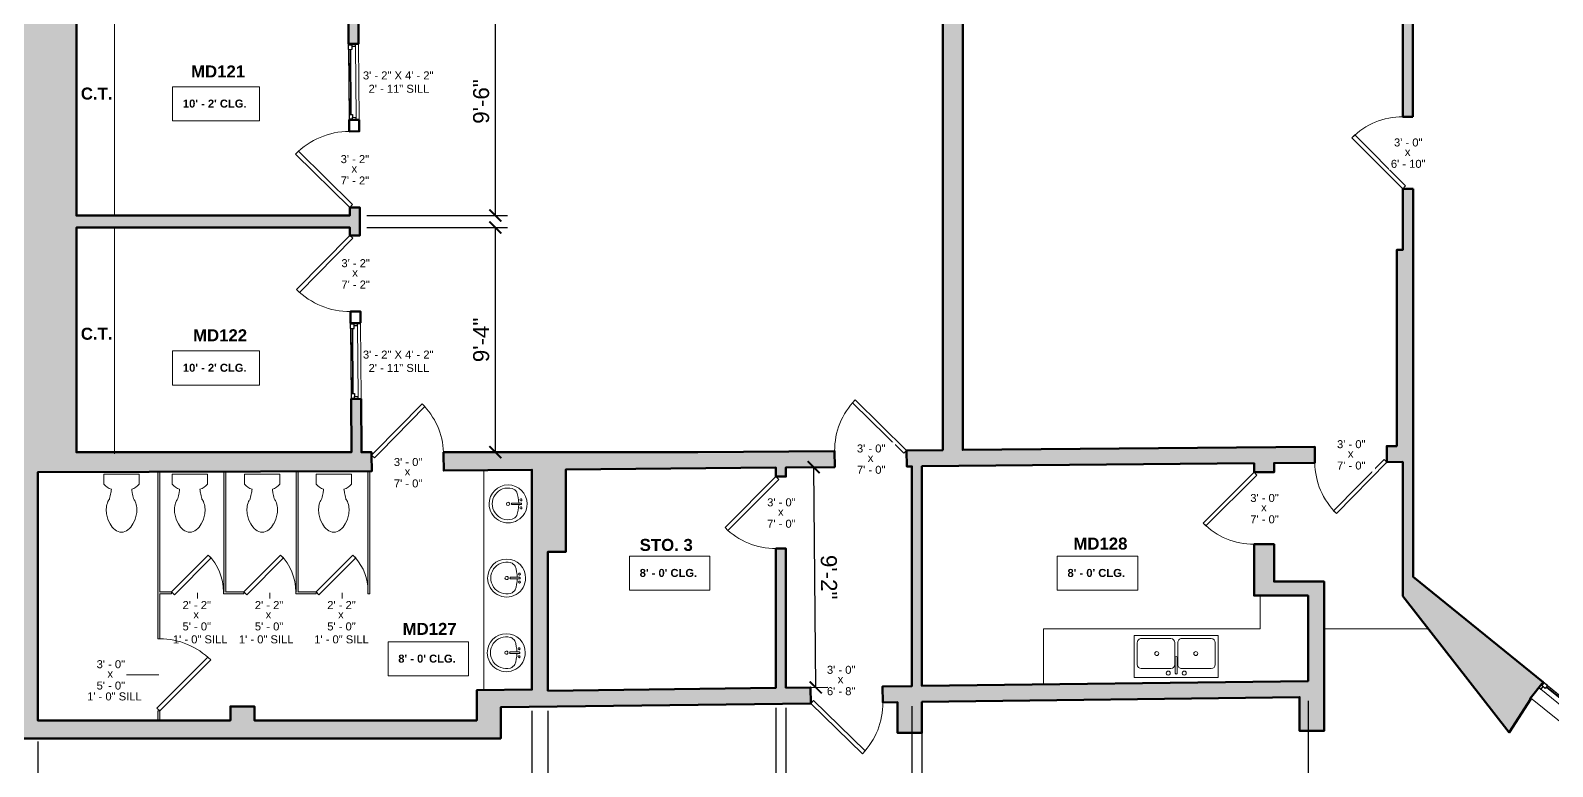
# Model space of a CAD drawing. Header units: inches. Extents: x -2078 to 106214, y -964 to 6385.
# Drawn here: x 66505 to 67266, y 3703 to 4071 of the extents above; entities that cross this region are included whole.
import ezdxf

# ---------------------------------------------------------------- set-up
doc = ezdxf.new("R2010")
doc.units = ezdxf.units.IN
doc.header["$MEASUREMENT"] = 0
for name, color, linetype, lineweight in [('A-ANNO', 2, 'Continuous', 5), ('A-ANNO-DIMS', 1, 'Continuous', 9), ('A-DETAIL-3', 40, 'Continuous', 15), ('A-DOOR', 1, 'Continuous', 18), ('A-FIXT', 150, 'Continuous', 9), ('A-GLAZ', 2, 'Continuous', 30), ('A-WALL', 3, 'Continuous', 40), ('A-WINDOWS', 2, 'Continuous', 18)]:
    doc.layers.add(name, color=color, linetype=linetype, lineweight=lineweight)
doc.layers.add('A-HATCH', color=9, linetype='Continuous')
doc.styles.add('Arial_1', font='arial.ttf', dxfattribs={"height": 0.0625})
doc.styles.add('Arial_2', font='arial.ttf', dxfattribs={"height": 3})
doc.styles.add('Arial_B', font='arialbd.ttf', dxfattribs={"height": 4.5})
doc.styles.add('Arial_B_1', font='arialbd.ttf', dxfattribs={"height": 3})
doc.styles.add('JC', font='arial.ttf', dxfattribs={"height": 0.125})
doc.dimstyles.new('JC-DIMS', dxfattribs={"dimtxt": 0.125, "dimasz": 0.09375, "dimexe": 0.09375, "dimexo": 0.09375, "dimgap": 0.046875, "dimtad": 1, "dimdec": 1, "dimzin": 0, "dimdsep": 46, "dimlunit": 4, "dimtxsty": 'JC', "dimblk": 'ARCHTICK', "dimcen": 0.09, "dimclrd": 1, "dimclre": 1, "dimclrt": 256, "dimadec": 0, "dimazin": 0, "dimtfac": 1, "dimtdec": 1, "dimtofl": 0, "dimtmove": 1, "dimatfit": 3, "dimfxl": 1, "dimtolj": 1, "dimtzin": 0, "dimarcsym": 0})

# ---------------------------------------------------------------- blocks, each defined once
blk = doc.blocks.new('JC_SINGLE DOOR-NO TRIM - SINGLE DOOR-1541225-Mudd Library - 2nd FL')
at = {"layer": 'A-DOOR', "lineweight": 30}
for p, q in [((-9.28, -27.96), (17.59, -1.09)), ((19, -2.5), (-7.87, -29.37)), ((17.59, -1.09), (19, -2.5)), ((-7.87, -29.37), (-9.28, -27.96))]:
    blk.add_line(p, q, dxfattribs=at)
at = {"layer": 'A-DOOR', "lineweight": 9}
blk.add_arc((19, -2.5), 38, 180, 225, dxfattribs=at)
blk = doc.blocks.new('JC_SINGLE DOOR-NO TRIM - SINGLE DOOR-1541224-Mudd Library - 2nd FL')
at = {"layer": 'A-DOOR', "lineweight": 30}
for p, q in [((-7.87, 29.37), (-9.28, 27.96)), ((-9.28, 27.96), (17.59, 1.09)), ((19, 2.5), (-7.87, 29.37)), ((17.59, 1.09), (19, 2.5))]:
    blk.add_line(p, q, dxfattribs=at)
at = {"layer": 'A-DOOR', "lineweight": 9}
blk.add_arc((19, 2.5), 38, 135, 180, dxfattribs=at)
blk = doc.blocks.new('JC_SINGLE DOOR-NO TRIM - SINGLE DOOR-1570562-Mudd Library - 2nd FL')
at = {"layer": 'A-DOOR', "lineweight": 30}
for p, q in [((-7.46, 29.46), (-8.87, 28.04)), ((-8.87, 28.04), (16.59, 2.59)), ((18, 4), (-7.46, 29.46)), ((16.59, 2.59), (18, 4))]:
    blk.add_line(p, q, dxfattribs=at)
at = {"layer": 'A-DOOR', "lineweight": 9}
blk.add_arc((18, 4), 36, 135, 180, dxfattribs=at)
blk = doc.blocks.new('JC_SINGLE DOOR-NO TRIM - SINGLE DOOR-1541214-Mudd Library - 2nd FL')
at = {"layer": 'A-DOOR', "lineweight": 30}
for p, q in [((-8.87, -28.04), (16.59, -2.59)), ((18, -4), (-7.46, -29.46)), ((16.59, -2.59), (18, -4)), ((-7.46, -29.46), (-8.87, -28.04))]:
    blk.add_line(p, q, dxfattribs=at)
at = {"layer": 'A-DOOR', "lineweight": 9}
blk.add_arc((18, -4), 36, 180, 225, dxfattribs=at)
blk = doc.blocks.new('JC_SINGLE DOOR-NO TRIM - SINGLE DOOR-1483496-Mudd Library - 2nd FL')
at = {"layer": 'A-DOOR', "lineweight": 30}
for p, q in [((-7.46, 27.96), (-8.87, 26.54)), ((-8.87, 26.54), (16.59, 1.09)), ((18, 2.5), (-7.46, 27.96)), ((16.59, 1.09), (18, 2.5))]:
    blk.add_line(p, q, dxfattribs=at)
at = {"layer": 'A-DOOR', "lineweight": 9}
blk.add_arc((18, 2.5), 36, 135, 180, dxfattribs=at)
blk = doc.blocks.new('JC_SINGLE DOOR-NO TRIM - SINGLE DOOR-1541289-Mudd Library - 2nd FL')
at = {"layer": 'A-DOOR', "lineweight": 30}
for p, q in [((-7.46, 30.46), (-8.87, 29.04)), ((18, 5), (-7.46, 30.46)), ((-8.87, 29.04), (16.59, 3.59)), ((16.59, 3.59), (18, 5))]:
    blk.add_line(p, q, dxfattribs=at)
at = {"layer": 'A-DOOR', "lineweight": 9}
blk.add_arc((18, 5), 36, 135, 180, dxfattribs=at)
blk = doc.blocks.new('JC_SINGLE DOOR-NO TRIM - SINGLE DOOR-V1-Mudd Library - 2nd FL')
at = {"layer": 'A-DOOR', "lineweight": 30}
for p, q in [((-8.87, -28.04), (13.75, -5.42)), ((16.56, -5.44), (-7.46, -29.46)), ((15.17, -4), (16.59, -2.59)), ((16.59, -2.59), (18, -4)), ((-7.46, -29.46), (-8.87, -28.04))]:
    blk.add_line(p, q, dxfattribs=at)
at = {"layer": 'A-DOOR', "lineweight": 9}
blk.add_arc((18, -4), 36, 181.81036, 225, dxfattribs=at)
blk = doc.blocks.new('JC_FIXED WINDOW - MUNTIN - 2_-1536992-Mudd Library - 2nd FL')
at = {"layer": 'A-GLAZ'}
for p, q in [((-19, 2.5), (-19, -2.5)), ((-16.25, 2.5), (-19, 2.5)), ((-18.5, 2.5), (-18.5, 0.75)), ((-18.5, 0.75), (-17.75, 0.75)), ((-16.25, 0.75), (-17.75, 0.75)), ((-17.75, 0.75), (-17.75, -1)), ((-16.25, 2.5), (-16.25, 0.75)), ((16.25, 2.5), (19, 2.5)), ((16.25, 2.5), (16.25, 0.75)), ((16.25, 0.75), (18.5, 0.75)), ((17.75, 0.75), (17.75, -1)), ((18.5, 2.5), (18.5, 0.75)), ((19, 2.5), (19, -2.5)), ((-19, -1), (-17.75, -1)), ((17.75, -1), (19, -1))]:
    blk.add_line(p, q, dxfattribs=at)
at = {"layer": 'A-GLAZ', "lineweight": 9}
for p, q in [((16.25, 2.5), (-16.25, 2.5)), ((17.75, -1), (-17.75, -1))]:
    blk.add_line(p, q, dxfattribs=at)
at = {"layer": 'A-GLAZ', "lineweight": 40}
blk.add_line((-16.25, 1.62), (16.25, 1.62), dxfattribs=at)
at = {"layer": 'A-WINDOWS'}
for p, q in [((19, 2.5), (-19, 2.5)), ((-19, -2.5), (19, -2.5))]:
    blk.add_line(p, q, dxfattribs=at)
blk = doc.blocks.new('JC_SINGLE DOOR-NO TRIM - SINGLE DOOR-1541220-Mudd Library - 2nd FL')
at = {"layer": 'A-DOOR', "lineweight": 30}
for p, q in [((-8.87, -26.54), (16.59, -1.09)), ((18, -2.5), (-7.46, -27.96)), ((16.59, -1.09), (18, -2.5)), ((-7.46, -27.96), (-8.87, -26.54))]:
    blk.add_line(p, q, dxfattribs=at)
at = {"layer": 'A-DOOR', "lineweight": 9}
blk.add_arc((18, -2.5), 36, 180, 225, dxfattribs=at)
blk = doc.blocks.new('JC_FIXED WINDOW - MUNTIN - 2_-1540089-Mudd Library - 2nd FL')
at = {"layer": 'A-GLAZ'}
for p, q in [((-34, 5), (-34, -5)), ((-31.25, 5), (-34, 5)), ((-34, 1.5), (-32.75, 1.5)), ((-33.5, 5), (-33.5, 3.25)), ((-33.5, 3.25), (-32.75, 3.25)), ((-31.25, 3.25), (-32.75, 3.25)), ((-32.75, 3.25), (-32.75, 1.5)), ((-31.25, 5), (-31.25, 3.25)), ((31.25, 5), (34, 5)), ((31.25, 5), (31.25, 3.25)), ((31.25, 3.25), (33.5, 3.25)), ((32.75, 3.25), (32.75, 1.5)), ((32.75, 1.5), (34, 1.5)), ((33.5, 5), (33.5, 3.25)), ((34, 5), (34, -5))]:
    blk.add_line(p, q, dxfattribs=at)
at = {"layer": 'A-GLAZ', "lineweight": 9}
for p, q in [((32.75, 1.5), (-32.75, 1.5)), ((31.25, 5), (-31.25, 5))]:
    blk.add_line(p, q, dxfattribs=at)
at = {"layer": 'A-GLAZ', "lineweight": 40}
blk.add_line((-31.25, 4.125), (31.25, 4.125), dxfattribs=at)
at = {"layer": 'A-WINDOWS'}
for p, q in [((34, 5), (-34, 5)), ((-34, -5), (34, -5))]:
    blk.add_line(p, q, dxfattribs=at)
blk = doc.blocks.new('JC_SINGLE DOOR-NO TRIM - SINGLE DOOR-1541315-Mudd Library - 2nd FL')
at = {"layer": 'A-DOOR', "lineweight": 30}
for p, q in [((-7.46, 29.46), (-8.87, 28.04)), ((-8.87, 28.04), (16.59, 2.59)), ((18, 4), (-7.46, 29.46)), ((16.59, 2.59), (18, 4))]:
    blk.add_line(p, q, dxfattribs=at)
at = {"layer": 'A-DOOR', "lineweight": 9}
blk.add_arc((18, 4), 36, 135, 180, dxfattribs=at)
blk = doc.blocks.new('Sink Vanity-Round - 19_ x 19_-19254-Mudd Library - 2nd FL')
at = {"layer": 'A-FIXT'}
for p, q in [((3.43, 9.73), (3.43, 5.36)), ((4.18, 9.73), (4.18, 5.36))]:
    blk.add_line(p, q, dxfattribs=at)
for centre, radius, start, end in [((3.81, 3.35), 9.5, 90, 270), ((0.05, 4.11), 4.12, 120.79274, 162.19039), ((3.81, -9.17), 17.81, 91.20673, 109.20864), ((1.81, 9.73), 0.5, 360, 180), ((1.81, 9.73), 0.5, 180, 360), ((3.81, 9.73), 0.375, 360, 180), ((3.81, 3.35), 9.5, 270, 90), ((3.81, -9.17), 17.81, 70.79136, 88.79327), ((5.81, 9.73), 0.5, 360, 180), ((5.81, 9.73), 0.5, 180, 360), ((7.56, 4.11), 4.12, 17.80961, 59.20726), ((3.81, 3.35), 7.93, 165.30711, 14.69289), ((3.81, 3.35), 0.813, 360, 180), ((3.81, 3.35), 0.813, 180, 360), ((3.81, 5.36), 0.375, 180, 360)]:
    blk.add_arc(centre, radius, start, end, dxfattribs=at)
blk = doc.blocks.new('JC_SINGLE DOOR-NO TRIM - SINGLE DOOR-1566359-Mudd Library - 2nd FL')
at = {"layer": 'A-DOOR', "lineweight": 30}
for p, q in [((-6.8, -17.47), (11.59, 0.91)), ((11.59, 0.91), (13, -0.5)), ((13, -0.5), (-5.38, -18.88)), ((-5.38, -18.88), (-6.8, -17.47))]:
    blk.add_line(p, q, dxfattribs=at)
at = {"layer": 'A-DOOR', "lineweight": 9}
blk.add_arc((13, -0.5), 26, 180, 225, dxfattribs=at)
blk = doc.blocks.new('JC_SINGLE DOOR-NO TRIM - SINGLE DOOR-V2-Mudd Library - 2nd FL')
at = {"layer": 'A-DOOR', "lineweight": 30}
for p, q in [((-6.8, -17.47), (11.59, 0.91)), ((11.59, 0.91), (13, -0.5)), ((13, -0.5), (-5.38, -18.88)), ((-5.38, -18.88), (-6.8, -17.47))]:
    blk.add_line(p, q, dxfattribs=at)
at = {"layer": 'A-DOOR', "lineweight": 9}
blk.add_arc((13, -0.5), 26, 186.27156, 225, dxfattribs=at)
blk = doc.blocks.new('JC_SINGLE DOOR-NO TRIM - SINGLE DOOR-1566840-Mudd Library - 2nd FL')
at = {"layer": 'A-DOOR', "lineweight": 30}
for p, q in [((-7.46, 25.96), (-8.87, 24.54)), ((-8.87, 24.54), (16.59, -0.91)), ((18, 0.5), (-7.46, 25.96)), ((16.59, -0.91), (18, 0.5))]:
    blk.add_line(p, q, dxfattribs=at)
at = {"layer": 'A-DOOR', "lineweight": 9}
blk.add_arc((18, 0.5), 36, 135, 180, dxfattribs=at)
blk = doc.blocks.new('BEST_Toilet-Floor_Mount-KOHLER-Cimarron-K-5310 - Not A Type-See Type Catalog-832360-Mudd Library - 2nd FL')
at = {"layer": 'A-FIXT'}
for p, q in [((8.81, -1), (-8.81, -1)), ((-8.81, -1), (-8.81, -5.97)), ((8.81, -5.97), (8.81, -1))]:
    blk.add_line(p, q, dxfattribs=at)
for centre, radius, start, end in [((-3.19, -1.64), 7.1, 217.59064, 254.55183), ((3.19, -1.64), 7.1, 285.44817, 322.40936), ((3.26, -18.83), 10.9, 157.42137, 190.57863), ((-3.34, -16.09), 3.75, 141.68165, 157.42137), ((-7.65, -12.68), 1.75, 321.68165, 345.66484), ((-51.02, -1.6), 46.51, 345.66484, 349.20498), ((-23.44, -6.86), 18.43, 349.20498, 354.93466), ((23.44, -6.86), 18.43, 185.06534, 190.79502), ((51.02, -1.6), 46.51, 190.79502, 194.33516), ((7.65, -12.68), 1.75, 194.33516, 218.31835), ((3.34, -16.09), 3.75, 22.57863, 38.31835), ((-3.26, -18.83), 10.9, 349.42137, 22.57863), ((6.84, -18.72), 14.45, 188.41696, 209.58304), ((-6.84, -18.72), 14.45, 330.41696, 351.58304), ((3.58, -20.57), 10.69, 209.58304, 230.41696), ((0.06, -24.83), 5.17, 230.41696, 269.35903), ((-0.06, -24.83), 5.17, 270.64097, 309.58304), ((-3.58, -20.57), 10.69, 309.58304, 330.41696)]:
    blk.add_arc(centre, radius, start, end, dxfattribs=at)
blk = doc.blocks.new('JC_DOUBLE SINK - DOUBLE SINK-1366867-Mudd Library - 2nd FL')
at = {"layer": 'A-FIXT'}
for p, q in [((21.62, 10.59), (-20.38, 10.59)), ((-20.38, 10.59), (-20.38, -10.41)), ((0.12, 8.34), (0.12, 0.59)), ((1.12, 8.34), (1.12, 0.59)), ((21.62, -10.41), (21.62, 10.59)), ((-18.88, 4.09), (-18.88, -6.91)), ((-2.13, 6.09), (-16.88, 6.09)), ((-0.13, 4.09), (-0.13, -6.91)), ((1.37, 4.09), (1.37, -6.91)), ((18.12, 6.09), (3.37, 6.09)), ((20.12, -6.91), (20.12, 4.09)), ((-20.38, -10.41), (21.62, -10.41)), ((-16.88, -8.91), (-2.13, -8.91)), ((3.37, -8.91), (18.12, -8.91))]:
    blk.add_line(p, q, dxfattribs=at)
for centre, radius, start, end in [((-3.38, 8.34), 1, 360, 180), ((-3.38, 8.34), 1, 180, 360), ((0.62, 8.34), 0.5, 360, 180), ((4.62, 8.34), 1, 360, 180), ((4.62, 8.34), 1, 180, 0), ((-16.88, 4.09), 2, 90, 180), ((-2.13, 4.09), 2, 360, 90), ((0.62, 0.59), 0.5, 180, 360), ((3.37, 4.09), 2, 90, 180), ((18.12, 4.09), 2, 0, 90), ((-16.88, -6.91), 2, 180, 270), ((-9.13, -1.41), 1, 0, 180), ((-9.13, -1.41), 1, 180, 360), ((-2.13, -6.91), 2, 270, 0), ((3.37, -6.91), 2, 180, 270), ((10.37, -1.41), 1, 0, 180), ((10.37, -1.41), 1, 180, 360), ((18.12, -6.91), 2, 270, 0)]:
    blk.add_arc(centre, radius, start, end, dxfattribs=at)
blk = doc.blocks.new('_ArchTick')
at = {"color": 0, "linetype": 'ByBlock', "const_width": 0.15}
blk.add_lwpolyline([(-0.5, -0.5), (0.5, 0.5)], dxfattribs=at)
blk = doc.blocks.new('*D2655')
at = {"layer": 'A-ANNO-DIMS', "color": 1, "lineweight": -2, "transparency": 16777216}
for p, q in [((66755.72, 3730.61), (66755.72, 3570.29)), ((66508.72, 3715.3), (66508.72, 3570.29)), ((66508.72, 3576.29), (66755.72, 3576.29))]:
    blk.add_line(p, q, dxfattribs=at)
at = {"layer": 'Defpoints', "color": 0, "transparency": 16777216}
for p in [(66755.72, 3736.61), (66508.72, 3721.3), (66755.72, 3576.29)]:
    blk.add_point(p, dxfattribs=at)
at = {"layer": 'A-ANNO-DIMS', "color": 1, "lineweight": -2, "transparency": 16777216, "xscale": 6, "yscale": 6, "zscale": 6, "rotation": 180}
blk.add_blockref('_ArchTick', (66508.72, 3576.29), dxfattribs=at)
at = {"layer": 'A-ANNO-DIMS', "color": 1, "lineweight": -2, "transparency": 16777216, "xscale": 6, "yscale": 6, "zscale": 6}
blk.add_blockref('_ArchTick', (66755.72, 3576.29), dxfattribs=at)
at = {"layer": 'A-ANNO-DIMS', "color": 2, "transparency": 16777216, "insert": (66632.22, 3583.37), "char_height": 8, "attachment_point": 5, "style": 'JC'}
blk.add_mtext('\\A1;20\'-7"', dxfattribs=at)
blk = doc.blocks.new('*D2656')
at = {"layer": 'A-ANNO-DIMS', "color": 1, "lineweight": -2, "transparency": 16777216}
for p, q in [((66763.72, 3730.61), (66763.72, 3570.59)), ((66877.72, 3732.14), (66877.72, 3570.59)), ((66763.72, 3576.59), (66877.72, 3576.59))]:
    blk.add_line(p, q, dxfattribs=at)
at = {"layer": 'Defpoints', "color": 0, "transparency": 16777216}
for p in [(66763.72, 3736.61), (66877.72, 3738.14), (66877.72, 3576.59)]:
    blk.add_point(p, dxfattribs=at)
at = {"layer": 'A-ANNO-DIMS', "color": 1, "lineweight": -2, "transparency": 16777216, "xscale": 6, "yscale": 6, "zscale": 6, "rotation": 180}
blk.add_blockref('_ArchTick', (66763.72, 3576.59), dxfattribs=at)
at = {"layer": 'A-ANNO-DIMS', "color": 1, "lineweight": -2, "transparency": 16777216, "xscale": 6, "yscale": 6, "zscale": 6}
blk.add_blockref('_ArchTick', (66877.72, 3576.59), dxfattribs=at)
at = {"layer": 'A-ANNO-DIMS', "color": 2, "transparency": 16777216, "insert": (66820.72, 3583.67), "char_height": 8, "attachment_point": 5, "style": 'JC'}
blk.add_mtext('\\A1;9\'-6"', dxfattribs=at)
blk = doc.blocks.new('*D2657')
at = {"layer": 'A-ANNO-DIMS', "color": 1, "lineweight": -2, "transparency": 16777216}
for p, q in [((66882.72, 3732.14), (66882.72, 3570.59)), ((66945.72, 3733), (66945.72, 3570.59)), ((66882.72, 3576.59), (66945.72, 3576.59))]:
    blk.add_line(p, q, dxfattribs=at)
at = {"layer": 'Defpoints', "color": 0, "transparency": 16777216}
for p in [(66882.72, 3738.14), (66945.72, 3739), (66945.72, 3576.59)]:
    blk.add_point(p, dxfattribs=at)
at = {"layer": 'A-ANNO-DIMS', "color": 1, "lineweight": -2, "transparency": 16777216, "xscale": 6, "yscale": 6, "zscale": 6, "rotation": 180}
blk.add_blockref('_ArchTick', (66882.72, 3576.59), dxfattribs=at)
at = {"layer": 'A-ANNO-DIMS', "color": 1, "lineweight": -2, "transparency": 16777216, "xscale": 6, "yscale": 6, "zscale": 6}
blk.add_blockref('_ArchTick', (66945.72, 3576.59), dxfattribs=at)
at = {"layer": 'A-ANNO-DIMS', "color": 2, "transparency": 16777216, "insert": (66914.22, 3583.68), "char_height": 8, "attachment_point": 5, "style": 'JC'}
blk.add_mtext('\\A1;5\'-3"', dxfattribs=at)
blk = doc.blocks.new('*D2658')
at = {"layer": 'A-ANNO-DIMS', "color": 1, "lineweight": -2, "transparency": 16777216}
for p, q in [((66950.72, 3733), (66950.72, 3570.59)), ((67143.72, 3735.54), (67143.72, 3570.59)), ((66950.72, 3576.59), (67143.72, 3576.59))]:
    blk.add_line(p, q, dxfattribs=at)
at = {"layer": 'Defpoints', "color": 0, "transparency": 16777216}
for p in [(66950.72, 3739), (67143.72, 3741.54), (67143.72, 3576.59)]:
    blk.add_point(p, dxfattribs=at)
at = {"layer": 'A-ANNO-DIMS', "color": 1, "lineweight": -2, "transparency": 16777216, "xscale": 6, "yscale": 6, "zscale": 6, "rotation": 180}
blk.add_blockref('_ArchTick', (66950.72, 3576.59), dxfattribs=at)
at = {"layer": 'A-ANNO-DIMS', "color": 1, "lineweight": -2, "transparency": 16777216, "xscale": 6, "yscale": 6, "zscale": 6}
blk.add_blockref('_ArchTick', (67143.72, 3576.59), dxfattribs=at)
at = {"layer": 'A-ANNO-DIMS', "color": 2, "transparency": 16777216, "insert": (67047.22, 3583.67), "char_height": 8, "attachment_point": 5, "style": 'JC'}
blk.add_mtext('\\A1;16\'-1"', dxfattribs=at)
blk = doc.blocks.new('*D2659')
at = {"layer": 'A-ANNO-DIMS', "color": 1, "lineweight": -2, "transparency": 16777216}
for p, q in [((66673.22, 3972.06), (66743.47, 3972.06)), ((66737.47, 3859.8), (66737.47, 3972.06)), ((66732.56, 3859.8), (66743.47, 3859.8))]:
    blk.add_line(p, q, dxfattribs=at)
at = {"layer": 'Defpoints', "color": 0, "transparency": 16777216}
for p in [(66667.22, 3972.06), (66737.47, 3972.06), (66726.56, 3859.8)]:
    blk.add_point(p, dxfattribs=at)
at = {"layer": 'A-ANNO-DIMS', "color": 1, "lineweight": -2, "transparency": 16777216, "xscale": 6, "yscale": 6, "zscale": 6}
for p, rotation in [((66737.47, 3972.06), 90), ((66737.47, 3859.8), 270)]:
    blk.add_blockref('_ArchTick', p, dxfattribs=dict(at, rotation=rotation))
at = {"layer": 'A-ANNO-DIMS', "color": 2, "transparency": 16777216, "insert": (66730.38, 3915.93), "char_height": 8, "attachment_point": 5, "rotation": 90, "style": 'JC'}
blk.add_mtext('\\A1;9\'-4"', dxfattribs=at)
blk = doc.blocks.new('*D2660')
at = {"layer": 'A-ANNO-DIMS', "color": 1, "lineweight": -2, "transparency": 16777216}
for p, q in [((66672.38, 4092.06), (66743.47, 4092.06)), ((66737.47, 3978.06), (66737.47, 4092.06)), ((66673.22, 3978.06), (66743.47, 3978.06))]:
    blk.add_line(p, q, dxfattribs=at)
at = {"layer": 'Defpoints', "color": 0, "transparency": 16777216}
for p in [(66666.38, 4092.06), (66737.47, 4092.06), (66667.22, 3978.06)]:
    blk.add_point(p, dxfattribs=at)
at = {"layer": 'A-ANNO-DIMS', "color": 1, "lineweight": -2, "transparency": 16777216, "xscale": 6, "yscale": 6, "zscale": 6}
for p, rotation in [((66737.47, 4092.06), 90), ((66737.47, 3978.06), 270)]:
    blk.add_blockref('_ArchTick', p, dxfattribs=dict(at, rotation=rotation))
at = {"layer": 'A-ANNO-DIMS', "color": 2, "transparency": 16777216, "insert": (66730.38, 4035.06), "char_height": 8, "attachment_point": 5, "rotation": 90, "style": 'JC'}
blk.add_mtext('\\A1;9\'-6"', dxfattribs=at)
blk = doc.blocks.new('*D2664')
at = {"layer": 'A-ANNO-DIMS', "color": 1, "lineweight": -2, "transparency": 16777216}
for p, q in [((65688.2, 3938.94), (65688.2, 3507.06)), ((67317.99, 3690.96), (67317.99, 3507.06)), ((65688.2, 3513.06), (67317.99, 3513.06))]:
    blk.add_line(p, q, dxfattribs=at)
at = {"layer": 'Defpoints', "color": 0, "transparency": 16777216}
for p in [(65688.2, 3944.94), (67317.99, 3696.96), (67317.99, 3513.06)]:
    blk.add_point(p, dxfattribs=at)
at = {"layer": 'A-ANNO-DIMS', "color": 1, "lineweight": -2, "transparency": 16777216, "xscale": 6, "yscale": 6, "zscale": 6, "rotation": 180}
blk.add_blockref('_ArchTick', (65688.2, 3513.06), dxfattribs=at)
at = {"layer": 'A-ANNO-DIMS', "color": 1, "lineweight": -2, "transparency": 16777216, "xscale": 6, "yscale": 6, "zscale": 6}
blk.add_blockref('_ArchTick', (67317.99, 3513.06), dxfattribs=at)
at = {"layer": 'A-ANNO-DIMS', "color": 2, "transparency": 16777216, "insert": (66503.09, 3520.14), "char_height": 8, "attachment_point": 5, "style": 'JC'}
blk.add_mtext('\\A1;135\'-10"', dxfattribs=at)
blk = doc.blocks.new('JC- existing door Tag_quad - JC- existing door Tag_quad-839775-Mudd Library - 2nd FL')
at = {"layer": 'A-ANNO', "insert": (-0.023, 0.038), "char_height": 0.0625, "width": 0.0505, "attachment_point": 1, "style": 'Arial_1', "bg_fill": 3, "box_fill_scale": 1.25, "bg_fill_color": 256, "bg_fill_true_color": 13158600, "bg_fill_transparency": 0}
blk.add_mtext('x', dxfattribs=at)
blk = doc.blocks.new('*D2678')
at = {"layer": 'A-ANNO-DIMS', "color": 1, "lineweight": -2, "transparency": 16777216}
for p, q in [((66897.6, 3742.31), (66896.62, 3852.32)), ((66896.96, 3852.32), (66902.62, 3852.37)), ((66888.72, 3742.23), (66903.6, 3742.36))]:
    blk.add_line(p, q, dxfattribs=at)
at = {"layer": 'Defpoints', "color": 0, "transparency": 16777216}
for p in [(66890.96, 3852.27), (66896.62, 3852.32), (66882.72, 3742.17)]:
    blk.add_point(p, dxfattribs=at)
at = {"layer": 'A-ANNO-DIMS', "color": 1, "lineweight": -2, "transparency": 16777216, "xscale": 6, "yscale": 6, "zscale": 6}
for p, rotation in [((66896.62, 3852.32), 90.51101039777619), ((66897.6, 3742.31), 270.5110103977762)]:
    blk.add_blockref('_ArchTick', p, dxfattribs=dict(at, rotation=rotation))
at = {"layer": 'A-ANNO-DIMS', "color": 2, "transparency": 16777216, "insert": (66904.19, 3797.37), "char_height": 8, "attachment_point": 5, "rotation": 270.51101, "style": 'JC'}
blk.add_mtext('\\A1;9\'-2"', dxfattribs=at)

msp = doc.modelspace()

# ---------------------------------------------------------------- hatches: boundary and pattern name
at = {"layer": 'A-HATCH'}
h = msp.add_hatch(color=256, dxfattribs=at)
h.dxf.hatch_style = 1
h.paths.add_polyline_path([(65800.708, 4355.238), (65799.821, 4357.84), (65738.197, 4336.821), (65737.955, 4337.53), (65737.955, 4333.832)])
h.paths.add_polyline_path([(65900.113, 4310.579), (65890.113, 4310.579), (65890.113, 4289.371), (65888.023, 4288.646), (65889.662, 4283.922), (65890.113, 4284.079), (65890.113, 4275.579), (65900.113, 4275.579), (65900.113, 4281.595), (65900.113, 4285.596)])
h.paths.add_polyline_path([(67196.326, 3797.493), (67196.326, 3991.469), (67191.078, 3991.469), (67191.078, 3960.944), (67188.078, 3960.944), (67188.078, 3862.917), (67183.055, 3862.873), (67183.126, 3854.873), (67191.078, 3854.944), (67191.078, 3798.532), (67191.078, 3787.947), (67244.317, 3719.804), (67255.077, 3736.535), (67254.704, 3736.837), (67261.249, 3744.92)])
h.paths.add_polyline_path([(67518.799, 3912.251, 0.035875), (67577.91, 4017.637), (67575.455, 4018.791), (67576.476, 4021.056), (67570.025, 4023.778), (67569.121, 4021.768), (67567.955, 4022.316, -0.0359224), (67509.529, 3918.174, -0.0795008), (67319.208, 3697.985), (67314.095, 3702.126), (67307.802, 3694.354), (67308.131, 3694.087), (67291.429, 3659.456), (67327.913, 3690.936, 0.0788846)])
h.paths.add_polyline_path([(67247.942, 4382.218), (67241.579, 4374.503), (67502.703, 4159.127), (67487.525, 4121.56), (67498.725, 4116.832), (67501.837, 4124.203), (67499.737, 4125.089), (67514.721, 4162.177)])
h.paths.add_polyline_path([(67199.735, 4354.794), (67189.735, 4354.794), (67189.735, 4353.044), (66947.239, 4353.044), (66947.239, 4400.519), (66940.239, 4400.519), (66940.239, 4350.044), (66738.641, 4350.044), (66738.641, 4357.294), (66728.641, 4357.294), (66728.641, 4293.353), (66734.641, 4293.353), (66734.641, 4343.044), (66961.078, 4343.044), (66961.078, 4336.044), (66971.078, 4336.044), (66971.078, 4343.044), (67186.735, 4343.044), (67186.735, 4248.937), (67191.078, 4248.937), (67191.078, 4217.937), (67196.078, 4217.937), (67196.078, 4248.937), (67199.735, 4248.937)])
h.paths.add_polyline_path([(67196.078, 4181.937), (67191.078, 4181.937), (67191.078, 4027.469), (67196.078, 4027.469)])
h.paths.add_polyline_path([(66947.239, 4429.269), (66760.891, 4429.269), (66760.891, 4417.269), (66761.489, 4417.269), (66761.489, 4418.269), (66940.239, 4418.269), (66940.239, 4416.519), (66947.239, 4416.519)])
h.paths.add_polyline_path([(66738.891, 4429.269), (66727.391, 4429.269), (66727.391, 4417.269), (66728.641, 4417.269), (66728.641, 4405.294), (66738.641, 4405.294), (66738.641, 4417.269), (66738.891, 4417.269)])
h.paths.add_polyline_path([(66705.391, 4429.269), (66465.078, 4429.269), (66465.078, 4422.269), (66464.832, 4422.269), (66464.832, 4417.269), (66643.078, 4417.269), (66643.078, 4416.044), (66647.078, 4416.044), (66647.078, 4417.269), (66705.391, 4417.269)])
h.paths.add_polyline_path([(66618.066, 4342.269), (66620.828, 4342.269), (66620.828, 4347.269), (66619.328, 4347.269), (66619.328, 4349.269), (66610.066, 4349.269), (66610.066, 4325.077), (66539.533, 4325.077), (66539.533, 4361.475), (66497.533, 4361.475), (66497.533, 4305.475), (66505.783, 4305.475), (66505.783, 4308.225), (66524.783, 4308.225), (66524.783, 4306.975), (66531.078, 4306.975), (66531.078, 4306.464), (66536.078, 4306.464), (66536.078, 4320.077), (66613.066, 4320.077), (66613.066, 4312.464), (66607.485, 4312.464), (66604.125, 4307.881), (66604.125, 4307.464), (66618.066, 4307.464)])
h.paths.add_polyline_path([(66647.078, 4347.294), (66643.078, 4347.294), (66643.078, 4347.269), (66642.828, 4347.269), (66642.828, 4342.269), (66647.078, 4342.269)])
h.paths.add_polyline_path([(66647.078, 4380.044), (66643.078, 4380.044), (66643.078, 4379.294), (66647.078, 4379.294)])
h.paths.add_polyline_path([(66357.133, 4422.269), (66354.828, 4422.269), (66354.828, 4417.269), (66357.133, 4417.269)])
h.paths.add_polyline_path([(66393.961, 4422.269), (66391.133, 4422.269), (66391.133, 4417.269), (66393.961, 4417.269)])
h.paths.add_polyline_path([(66430.832, 4422.269), (66427.961, 4422.269), (66427.961, 4417.269), (66430.832, 4417.269)])
h = msp.add_hatch(color=256, dxfattribs=at)
h.dxf.hatch_style = 1
h.paths.add_polyline_path([(66113.203, 3740.119), (66112.803, 3740.119), (66112.803, 3746.728), (66102.803, 3746.728), (66102.803, 3740.119), (66101.828, 3740.119), (66101.828, 3732.119), (66103.52, 3732.119), (66103.52, 3714.119), (66112.52, 3714.119), (66112.52, 3732.119), (66113.203, 3732.119)])
h.paths.add_polyline_path([(66323.078, 3849.801), (66324.328, 3849.801), (66324.328, 3859.801), (66323.078, 3859.801), (66323.078, 3870.504), (66313.078, 3870.504), (66313.078, 3740.119), (66257.089, 3740.119), (66253.986, 3917.862), (66313.078, 3917.862), (66313.078, 3906.504), (66323.078, 3906.504), (66323.078, 3927.905), (66313.078, 3927.905), (66313.078, 3922.862), (66253.899, 3922.862), (66233.005, 3943.755), (66229.47, 3940.219), (66248.935, 3920.754), (66252.088, 3740.119), (66135.203, 3740.119), (66135.203, 3732.119), (66313.078, 3732.119), (66313.078, 3715.797), (66323.078, 3715.797)])
h.paths.add_polyline_path([(66185.642, 3991.119), (66165.465, 3991.119), (66165.465, 4009.728), (66159.465, 4009.728), (66159.465, 3991.119), (66110.462, 3991.119), (66110.462, 3998.308), (66100.462, 3998.308), (66100.462, 3991.119), (66100.462, 3986.119), (66100.462, 3964.484), (66110.462, 3964.484), (66110.462, 3986.119), (66183.571, 3986.119), (66204.014, 3965.675), (66207.55, 3969.211)])
h.paths.add_polyline_path([(66323.078, 3991.801), (66321.578, 3991.801), (66321.578, 4009.878), (66316.578, 4009.878), (66316.578, 3969.878), (66313.078, 3969.878), (66313.078, 3963.905), (66323.078, 3963.905), (66323.078, 3969.878), (66321.578, 3969.878), (66321.578, 3985.801), (66323.078, 3985.801)])
h.paths.add_polyline_path([(66528.078, 4092.06), (66663.9, 4092.06), (66664.097, 4063.88), (66669.096, 4063.915), (66668.677, 4124.164), (66663.677, 4124.129), (66663.865, 4097.06), (66528.078, 4097.06), (66528.078, 4210.06), (66613.066, 4210.06), (66613.066, 4210.077), (66663.078, 4210.077), (66663.114, 4204.877), (66668.114, 4204.912), (66668.043, 4215.077), (66618.066, 4215.077), (66618.066, 4265.464), (66604.125, 4265.464), (66604.125, 4260.464), (66613.066, 4260.464), (66613.066, 4215.06), (66536.078, 4215.06), (66536.078, 4264.464), (66525.092, 4264.464), (66525.092, 4262.714), (66506.042, 4262.714), (66506.042, 4265.464), (66499.078, 4265.464), (66499.078, 3991.801), (66499.078, 3985.801), (66499.078, 3859.801), (66402.328, 3859.801), (66402.328, 3862.81), (66394.328, 3862.81), (66394.328, 3859.801), (66394.328, 3849.801), (66395.6, 3849.801), (66395.6, 3808.801), (66403.6, 3808.801), (66403.6, 3849.801), (66500.718, 3849.801), (66500.718, 3716.801), (66740.175, 3716.801), (66740.175, 3732.36), (66895.156, 3734.33), (66895.054, 3742.329), (66882.718, 3742.172), (66882.718, 3811.638), (66877.718, 3811.638), (66877.718, 3742.109), (66763.718, 3740.66), (66763.718, 3810.132), (66772.718, 3810.132), (66772.718, 3851.213), (66877.718, 3852.149), (66877.718, 3847.638), (66882.718, 3847.638), (66882.718, 3852.194), (66907.137, 3852.411), (66907.066, 3860.411), (66838.665, 3859.801), (66711.574, 3859.801), (66711.574, 3858.667), (66711.645, 3850.668), (66755.718, 3851.061), (66755.718, 3741.258), (66728.159, 3740.908), (66728.175, 3740.208), (66728.175, 3725.801), (66569.718, 3725.801), (66569.718, 3730.56), (66568.718, 3730.56), (66568.718, 3725.801), (66508.718, 3725.801), (66508.718, 3849.801), (66568.718, 3849.801), (66568.718, 3766.56), (66569.718, 3766.56), (66569.718, 3789.06), (66575.593, 3789.06), (66575.593, 3790.06), (66569.718, 3790.06), (66569.718, 3849.801), (66601.718, 3849.801), (66601.718, 3790.06), (66601.593, 3790.06), (66601.593, 3789.06), (66611.739, 3789.06), (66611.739, 3790.06), (66602.718, 3790.06), (66602.718, 3849.801), (66614.461, 3849.801), (66637.923, 3850.01), (66637.925, 3790.06), (66637.739, 3790.06), (66637.739, 3789.06), (66647.941, 3789.06), (66647.941, 3790.06), (66638.925, 3790.06), (66638.923, 3850.019), (66673.713, 3850.329), (66673.718, 3789.06), (66674.718, 3789.06), (66674.713, 3850.338), (66675.647, 3850.347), (66675.575, 3858.346), (66675.575, 3859.801), (66670.519, 3859.801), (66670.333, 3886.419), (66665.334, 3886.385), (66665.519, 3859.801), (66528.078, 3859.801), (66528.078, 3972.06), (66664.736, 3972.06), (66664.764, 3968.133), (66669.764, 3968.167), (66669.666, 3982.167), (66664.666, 3982.132), (66664.695, 3978.06), (66528.078, 3978.06)])
h.paths.add_polyline_path([(67147.056, 3862.552), (66971.078, 3860.982), (66971.078, 4302.044), (66961.078, 4302.044), (66961.078, 3860.893), (66943.065, 3860.732), (66943.136, 3852.732), (66945.718, 3852.755), (66945.718, 3742.973), (66931.051, 3742.787), (66931.153, 3734.787), (66938.527, 3734.881), (66938.527, 3719.581), (66950.718, 3719.581), (66950.718, 3735.036), (67139.468, 3737.435), (67139.468, 3720.541), (67151.718, 3720.541), (67151.718, 3737.716), (67151.718, 3795.19), (67126.718, 3795.19), (67126.718, 3813.845), (67116.718, 3813.845), (67116.718, 3788.19), (67143.718, 3788.19), (67143.718, 3745.49), (66950.718, 3743.037), (66950.718, 3852.8), (67116.718, 3854.281), (67116.718, 3849.845), (67126.718, 3849.845), (67126.718, 3854.37), (67147.128, 3854.552)])
h = msp.add_hatch(color=256, dxfattribs=at)
h.dxf.hatch_style = 1
h.paths.add_polyline_path([(66617.033, 3732.801), (66605.033, 3732.801), (66605.033, 3725.801), (66617.033, 3725.801)])

# ---------------------------------------------------------------- linework, layer by layer
at = {"layer": 'A-ANNO'}
for p, q in [((66588.593, 3789.56), (66588.593, 3786.797)), ((66624.739, 3789.56), (66624.739, 3786.797)), ((66660.941, 3789.56), (66660.941, 3786.797)), ((66569.218, 3748.56), (66553.152, 3748.56))]:
    msp.add_line(p, q, dxfattribs=at)
at = {"layer": 'A-ANNO', "flags": 128}
for points in [[(66576.141, 4042.476), (66619.54, 4042.476), (66619.54, 4025.408), (66576.141, 4025.408)], [(66576.141, 3910.476), (66619.54, 3910.476), (66619.54, 3893.408), (66576.141, 3893.408)], [(66804.489, 3807.965), (66844.738, 3807.965), (66844.738, 3790.897), (66804.489, 3790.897)], [(67018.343, 3807.965), (67058.593, 3807.965), (67058.593, 3790.897), (67018.343, 3790.897)], [(66683.808, 3765.153), (66724.057, 3765.153), (66724.057, 3748.085), (66683.808, 3748.085)]]:
    msp.add_lwpolyline(points, close=True, dxfattribs=at)
at = {"layer": 'A-DETAIL-3', "lineweight": 9}
for p, q in [((66547.078, 4092.06), (66547.078, 3978.06)), ((66547.078, 3972.06), (66547.078, 3859.06)), ((66731.709, 3850.847), (66731.718, 3740.953)), ((67151.718, 3771.595), (67203.551, 3771.595))]:
    msp.add_line(p, q, dxfattribs=at)
msp.add_lwpolyline([(67119.718, 3788.19), (67119.718, 3771.595), (67011.498, 3771.595), (67011.498, 3743.595)], dxfattribs=at)
at = {"layer": 'A-DOOR'}
for p, q in [((66675.575, 3858.346), (66677.004, 3859.801)), ((66678.404, 3858.372), (66679.808, 3859.801))]:
    msp.add_line(p, q, dxfattribs=at)
at = {"layer": 'A-WALL', "lineweight": 60}
msp.add_lwpolyline([(67196.078, 4027.469), (67196.078, 4181.937), (67191.078, 4181.937), (67191.078, 4027.469)], close=True, dxfattribs=at)
for points in [[(66663.9, 4092.06), (66664.097, 4063.88), (66669.096, 4063.915), (66668.677, 4124.164)], [(66669.362, 4025.881), (66664.361, 4025.881), (66664.401, 4020.131), (66669.401, 4020.166), (66669.361, 4025.916)], [(67196.326, 3991.469), (67191.078, 3991.469), (67191.078, 3960.944), (67188.078, 3960.944), (67188.078, 3862.917), (67183.055, 3862.873), (67183.126, 3854.873), (67191.078, 3854.944), (67191.078, 3798.532), (67191.078, 3787.947), (67244.317, 3719.804), (67255.077, 3736.535), (67254.704, 3736.837), (67261.249, 3744.92), (67196.326, 3797.493), (67196.326, 3991.469)], [(66670.069, 3924.418), (66670.029, 3930.168), (66665.029, 3930.133), (66665.069, 3924.384), (66670.069, 3924.384)]]:
    msp.add_lwpolyline(points, dxfattribs=at)
at = {"layer": 'A-WALL', "lineweight": 9}
for points in [[(66568.718, 3849.801), (66568.718, 3766.56), (66569.718, 3766.56), (66569.718, 3789.06), (66575.593, 3789.06), (66575.593, 3790.06), (66569.718, 3790.06), (66569.718, 3849.801)], [(66569.718, 3725.801), (66569.718, 3730.56), (66568.718, 3730.56), (66568.718, 3725.801)]]:
    msp.add_lwpolyline(points, dxfattribs=at)

# ---------------------------------------------------------------- block references
at = {"layer": 'A-DOOR'}
for name, p, rotation in [('JC_SINGLE DOOR-NO TRIM - SINGLE DOOR-1541220-Mudd Library - 2nd FL', (67193.578, 4009.469), 269.9999999999999), ('JC_SINGLE DOOR-NO TRIM - SINGLE DOOR-1541225-Mudd Library - 2nd FL', (66667.034, 4001.149), 270.3992969590652), ('JC_SINGLE DOOR-NO TRIM - SINGLE DOOR-1541224-Mudd Library - 2nd FL', (66667.396, 3949.15), 90.39929695906521), ('JC_SINGLE DOOR-NO TRIM - SINGLE DOOR-V1-Mudd Library - 2nd FL', (66693.61, 3854.507), 180.5110103976368), ('JC_SINGLE DOOR-NO TRIM - SINGLE DOOR-1570562-Mudd Library - 2nd FL', (66925.101, 3856.572), 0.5110103976368648), ('JC_SINGLE DOOR-NO TRIM - SINGLE DOOR-1541214-Mudd Library - 2nd FL', (67165.091, 3858.712), 0.5110103976368648), ('JC_SINGLE DOOR-NO TRIM - SINGLE DOOR-1483496-Mudd Library - 2nd FL', (66880.218, 3829.638), 89.99999999999991), ('JC_SINGLE DOOR-NO TRIM - SINGLE DOOR-1541289-Mudd Library - 2nd FL', (67121.718, 3831.845), 89.99999999999984), ('JC_SINGLE DOOR-NO TRIM - SINGLE DOOR-1566359-Mudd Library - 2nd FL', (66588.593, 3789.56), 180), ('JC_SINGLE DOOR-NO TRIM - SINGLE DOOR-1566359-Mudd Library - 2nd FL', (66624.739, 3789.56), 180), ('JC_SINGLE DOOR-NO TRIM - SINGLE DOOR-V2-Mudd Library - 2nd FL', (66660.874, 3789.56), 180), ('JC_SINGLE DOOR-NO TRIM - SINGLE DOOR-1566840-Mudd Library - 2nd FL', (66569.218, 3748.56), 269.9999999999999), ('JC_SINGLE DOOR-NO TRIM - SINGLE DOOR-1541315-Mudd Library - 2nd FL', (66913.104, 3738.558), 180.7282786308838)]:
    msp.add_blockref(name, p, dxfattribs=dict(at, rotation=rotation))
at = {"layer": 'A-FIXT'}
for p in [(66550.59, 3849.815), (66584.718, 3849.815), (66620.925, 3849.859), (66656.718, 3849.859)]:
    msp.add_blockref('BEST_Toilet-Floor_Mount-KOHLER-Cimarron-K-5310 - Not A Type-See Type Catalog-832360-Mudd Library - 2nd FL', p, dxfattribs=at)
for name, p, rotation in [('Sink Vanity-Round - 19_ x 19_-19254-Mudd Library - 2nd FL', (66740.497, 3837.834), 269.9999999999997), ('Sink Vanity-Round - 19_ x 19_-19254-Mudd Library - 2nd FL', (66739.742, 3800.774), 269.9999999999997), ('Sink Vanity-Round - 19_ x 19_-19254-Mudd Library - 2nd FL', (66739.58, 3763.47), 269.9999999999997), ('JC_DOUBLE SINK - DOUBLE SINK-1366867-Mudd Library - 2nd FL', (67078.463, 3757.805), 180)]:
    msp.add_blockref(name, p, dxfattribs=dict(at, rotation=rotation))
at = {"layer": 'A-WINDOWS'}
for name, p, rotation in [('JC_FIXED WINDOW - MUNTIN - 2_-1536992-Mudd Library - 2nd FL', (66666.729, 4044.898), 90.39929695906521), ('JC_FIXED WINDOW - MUNTIN - 2_-1536992-Mudd Library - 2nd FL', (66667.701, 3905.401), 90.39929695906521), ('JC_FIXED WINDOW - MUNTIN - 2_-1540089-Mudd Library - 2nd FL', (67284.525, 3719.637), 320.9999999999995)]:
    msp.add_blockref(name, p, dxfattribs=dict(at, rotation=rotation))

# ---------------------------------------------------------------- texts
at = {"layer": 'A-ANNO', "attachment_point": 1}
for s, insert, char_height, width, style in [('MD121', (66585.352, 4053.073), 6, 70.498, 'Arial_B'), ('3\' - 2" X 4\' - 2"', (66671.26, 4050.101), 4, 44.642, 'Arial_2'), ('C.T.', (66530.251, 4042.03), 6, 19.594, 'Arial_B'), ('2\' - 11" SILL', (66674.093, 4043.434), 4, 37.976, 'Arial_2'), ("10' - 2' CLG.", (66581.261, 4036.023), 4, 39.996, 'Arial_B_1'), ('C.T.', (66530.251, 3922.03), 6, 19.594, 'Arial_B'), ('MD122', (66586.352, 3921.252), 6, 70.498, 'Arial_B'), ("10' - 2' CLG.", (66581.261, 3904.023), 4, 39.996, 'Arial_B_1'), ('3\' - 2" X 4\' - 2"', (66671.26, 3910.604), 4, 44.642, 'Arial_2'), ('2\' - 11" SILL', (66674.093, 3903.937), 4, 37.976, 'Arial_2'), ('STO. 3', (66809.609, 3816.512), 6, 32.724, 'Arial_B'), ('MD128', (67026.413, 3817.167), 6, 45.854, 'Arial_B'), ("8' - 0' CLG.", (66809.609, 3801.512), 4, 36.158, 'Arial_B_1'), ("8' - 0' CLG.", (67023.463, 3801.512), 4, 36.158, 'Arial_B_1'), ('MD127', (66691.099, 3774.551), 6, 45.248, 'Arial_B'), ("8' - 0' CLG.", (66688.928, 3758.7), 4, 36.158, 'Arial_B_1')]:
    msp.add_mtext(s, dxfattribs=dict(at, insert=insert, char_height=char_height, width=width, style=style))

# ---------------------------------------------------------------- dimensions: what is measured, and where the dimension line sits
at = {"layer": 'A-ANNO-DIMS'}
for base, p1, p2, picture, middle in [((66737.468, 4092.06), (66667.216, 3978.06), (66666.383, 4092.06), '*D2660', (66730.383, 4035.06)), ((66737.468, 3972.06), (66726.563, 3859.801), (66667.216, 3972.06), '*D2659', (66730.383, 3915.93))]:
    dim = msp.add_linear_dim(base=base, p1=p1, p2=p2, angle=90, dimstyle='JC-DIMS', override={"dimdec": 0, "dimclrt": 2}, dxfattribs=at)
    dim.commit()
    dim.dimension.update_dxf_attribs({"geometry": picture, "text_midpoint": middle})
for base, p1, p2, picture, middle in [((67317.985, 3513.058), (65688.202, 3944.941), (67317.985, 3696.959), '*D2664', (66503.094, 3520.145)), ((66755.718, 3576.29), (66508.718, 3721.301), (66755.718, 3736.609), '*D2655', (66632.218, 3583.375)), ((66877.718, 3576.59), (66763.718, 3736.609), (66877.718, 3738.14), '*D2656', (66820.718, 3583.675)), ((66945.718, 3576.59), (66882.718, 3738.14), (66945.718, 3739.005), '*D2657', (66914.218, 3583.677)), ((67143.718, 3576.59), (66950.718, 3739.005), (67143.718, 3741.541), '*D2658', (67047.218, 3583.675))]:
    dim = msp.add_linear_dim(base=base, p1=p1, p2=p2, dimstyle='JC-DIMS', override={"dimdec": 0, "dimclrt": 2}, dxfattribs=at)
    dim.commit()
    dim.dimension.update_dxf_attribs({"geometry": picture, "text_midpoint": middle})

# ---------------------------------------------------------------- next in the draw order: block references
at = {"layer": 'A-ANNO', "xscale": 64, "yscale": 64, "zscale": 64}
for p in [(67193.578, 4009.469), (66667.034, 4001.149), (66667.396, 3949.15), (66925.101, 3856.572), (67165.091, 3858.712), (66693.61, 3849.786), (67121.718, 3831.845), (66880.218, 3829.638), (66587.97, 3778.326), (66624.116, 3778.326), (66660.318, 3778.326), (66545.021, 3748.769), (66910.095, 3745.96)]:
    msp.add_blockref('JC- existing door Tag_quad - JC- existing door Tag_quad-839775-Mudd Library - 2nd FL', p, dxfattribs=at)

# ---------------------------------------------------------------- next in the draw order: texts
at = {"layer": 'A-ANNO', "char_height": 4, "attachment_point": 1, "style": 'Arial_2', "bg_fill": 3, "box_fill_scale": 1.25, "bg_fill_color": 256, "bg_fill_true_color": 13158600, "bg_fill_transparency": 0}
for s, insert, width in [('3\' - 0"', (67186.693, 4016.606), 17.978), ('3\' - 2"', (66660.148, 4008.286), 17.978), ('6\' - 10"', (67185.118, 4005.925), 21.816), ('7\' - 2"', (66660.148, 3997.605), 17.978), ('3\' - 2"', (66660.511, 3956.288), 17.978), ('7\' - 2"', (66660.511, 3945.606), 17.978), ('3\' - 0"', (67158.206, 3865.849), 17.978), ('3\' - 0"', (66686.725, 3856.923), 17.978), ('3\' - 0"', (66918.215, 3863.709), 17.978), ('7\' - 0"', (66918.215, 3853.027), 17.978), ('7\' - 0"', (67158.206, 3855.168), 17.978), ('7\' - 0"', (66686.725, 3846.242), 17.978), ('3\' - 0"', (66873.332, 3836.776), 17.978), ('3\' - 0"', (67114.832, 3838.982), 17.978), ('7\' - 0"', (67114.832, 3828.301), 17.978), ('7\' - 0"', (66873.332, 3826.094), 17.978), ('2\' - 2"', (66581.084, 3785.464), 17.978), ('2\' - 2"', (66617.23, 3785.464), 17.978), ('2\' - 2"', (66653.432, 3785.464), 17.978), ('5\' - 0"', (66581.084, 3774.782), 17.978), ('5\' - 0"', (66617.23, 3774.782), 17.978), ('5\' - 0"', (66653.432, 3774.782), 17.978), ('3\' - 0"', (66538.135, 3755.906), 17.978), ('3\' - 0"', (66903.209, 3753.097), 17.978), ('5\' - 0"', (66538.135, 3745.224), 17.978), ('6\' - 8"', (66903.209, 3742.415), 17.978)]:
    msp.add_mtext(s, dxfattribs=dict(at, insert=insert, width=width))

# ---------------------------------------------------------------- next in the draw order: linework, layer by layer
at = {"layer": 'A-WALL', "lineweight": 60}
for points in [[(66961.078, 4302.044), (66961.078, 3860.893), (66943.065, 3860.732), (66943.136, 3852.732), (66945.718, 3852.755), (66945.718, 3742.973), (66931.051, 3742.787), (66931.153, 3734.787), (66938.527, 3734.881), (66938.527, 3719.581), (66950.718, 3719.581), (66950.718, 3735.036), (67139.468, 3737.435), (67139.468, 3720.541), (67151.718, 3720.541), (67151.718, 3737.716), (67151.718, 3795.19), (67126.718, 3795.19), (67126.718, 3813.845), (67116.718, 3813.845), (67116.718, 3788.19), (67143.718, 3788.19), (67143.718, 3745.49), (66950.718, 3743.037), (66950.718, 3852.8), (67116.718, 3854.281), (67116.718, 3849.845), (67126.718, 3849.845), (67126.718, 3854.37), (67147.128, 3854.552), (67147.056, 3862.552), (66971.078, 3860.982), (66971.078, 4302.044)], [(66728.159, 3740.908), (66728.175, 3740.208), (66728.175, 3725.801), (66617.033, 3725.801), (66617.033, 3732.801), (66605.033, 3732.801), (66605.033, 3725.801), (66568.718, 3725.801), (66508.718, 3725.801), (66508.718, 3849.801), (66675.647, 3850.347), (66675.575, 3858.346), (66675.575, 3859.801), (66670.519, 3859.801), (66670.333, 3886.419), (66665.334, 3886.385), (66665.519, 3859.801), (66528.078, 3859.801), (66528.078, 3972.06), (66664.736, 3972.06), (66664.764, 3968.133), (66669.764, 3968.167), (66669.666, 3982.167), (66664.666, 3982.132), (66664.695, 3978.06), (66528.078, 3978.06), (66528.078, 4092.06)], [(66500.718, 3716.801), (66740.175, 3716.801), (66740.175, 3732.36), (66895.156, 3734.33), (66895.054, 3742.329), (66882.718, 3742.172), (66882.718, 3811.638), (66877.718, 3811.638), (66877.718, 3742.109), (66763.718, 3740.66), (66763.718, 3810.132), (66772.718, 3810.132), (66772.718, 3851.213), (66877.718, 3852.149), (66877.718, 3847.638), (66882.718, 3847.638), (66882.718, 3852.194), (66907.137, 3852.411), (66907.066, 3860.411), (66838.665, 3859.801), (66711.574, 3859.801), (66711.574, 3858.667), (66711.645, 3850.668), (66755.718, 3851.061), (66755.718, 3741.258), (66728.159, 3740.908), (66728.171, 3739.908)]]:
    msp.add_lwpolyline(points, dxfattribs=at)
at = {"layer": 'A-WALL', "lineweight": 9}
for points in [[(66673.713, 3850.329), (66673.718, 3789.06), (66674.718, 3789.06), (66674.713, 3850.338)], [(66601.718, 3849.801), (66601.718, 3790.06), (66601.593, 3790.06), (66601.593, 3789.06), (66611.739, 3789.06), (66611.739, 3790.06), (66602.718, 3790.06), (66602.718, 3849.801)], [(66637.923, 3850.01), (66637.925, 3790.06), (66637.739, 3790.06), (66637.739, 3789.06), (66647.941, 3789.06), (66647.941, 3790.06), (66638.925, 3790.06), (66638.923, 3850.019)]]:
    msp.add_lwpolyline(points, dxfattribs=at)

# ---------------------------------------------------------------- next in the draw order: texts
at = {"layer": 'A-ANNO', "char_height": 4, "width": 34.138, "attachment_point": 1, "style": 'Arial_2'}
for insert in [(66576.273, 3768.314), (66609.273, 3768.314), (66646.918, 3768.314), (66533.395, 3739.809)]:
    msp.add_mtext('1\' - 0" SILL', dxfattribs=dict(at, insert=insert))

# ---------------------------------------------------------------- next in the draw order: dimensions: what is measured, and where the dimension line sits
at = {"layer": 'A-ANNO-DIMS'}
dim = msp.add_linear_dim(base=(66896.618, 3852.318), p1=(66882.718, 3742.172), p2=(66890.962, 3852.267), angle=270.51101, dimstyle='JC-DIMS', override={"dimdec": 0, "dimclrt": 2}, dxfattribs=at)
dim.commit()
dim.dimension.update_dxf_attribs({"geometry": '*D2678', "text_midpoint": (66904.193, 3797.375)})

doc.saveas('drawing.dxf')
